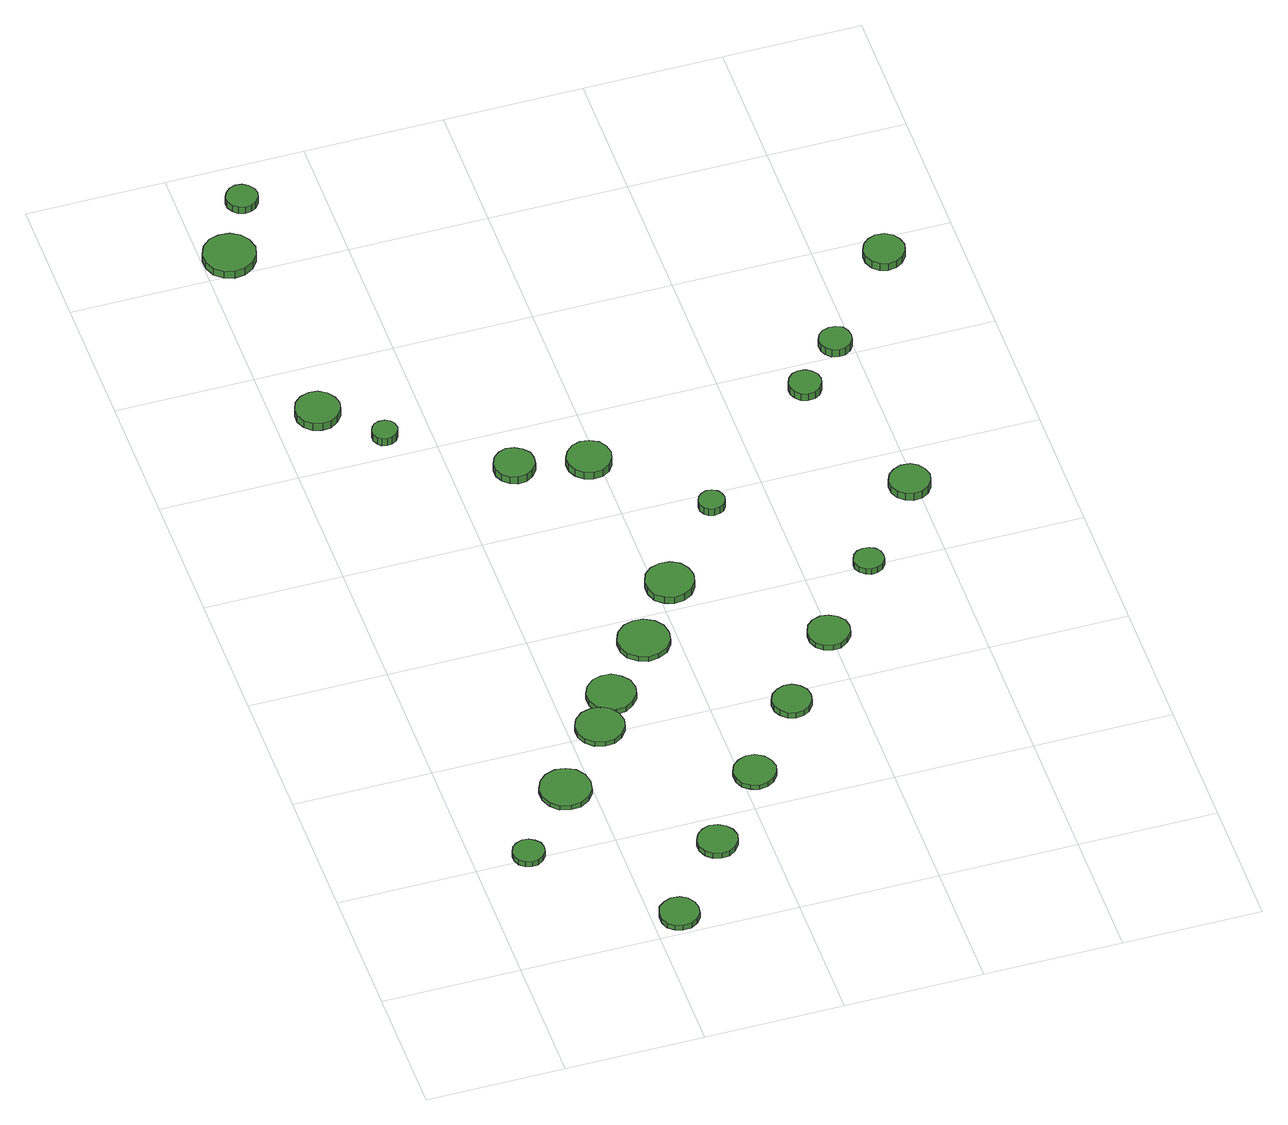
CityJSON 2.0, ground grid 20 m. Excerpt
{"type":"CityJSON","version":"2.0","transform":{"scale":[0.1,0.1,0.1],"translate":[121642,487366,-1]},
"CityObjects":{
"tree1":{"type":"SolitaryVegetationObject","attributes":{"function":"something"},"geometry":[{"type":"MultiSurface","lod":"1","boundaries":[[[0,1,2,3,4,5,6,7,8,9,10,11,12,13,14]],[[15,16,17,18,19,20,21,22,23,24,25,26,27,28,29]],[[0,29,28,1]],[[1,28,27,2]],[[2,27,26,3]],[[3,26,25,4]],[[4,25,24,5]],[[5,24,23,6]],[[6,23,22,7]],[[7,22,21,8]],[[8,21,20,9]],[[9,20,19,10]],[[10,19,18,11]],[[11,18,17,12]],[[12,17,16,13]],[[13,16,15,14]],[[14,15,29,0]]]}]},
"tree2":{"type":"SolitaryVegetationObject","attributes":{"function":"something"},"geometry":[{"type":"MultiSurface","lod":"1","boundaries":[[[30,31,32,33,34,35,36,37,38,39,40,41,42,43,44]],[[45,46,47,48,49,50,51,52,53,54,55,56,57,58,59]],[[30,59,58,31]],[[31,58,57,32]],[[32,57,56,33]],[[33,56,55,34]],[[34,55,54,35]],[[35,54,53,36]],[[36,53,52,37]],[[37,52,51,38]],[[38,51,50,39]],[[39,50,49,40]],[[40,49,48,41]],[[41,48,47,42]],[[42,47,46,43]],[[43,46,45,44]],[[44,45,59,30]]]}]},
"tree3":{"type":"SolitaryVegetationObject","attributes":{"function":"something"},"geometry":[{"type":"MultiSurface","lod":"1","boundaries":[[[60,61,62,63,64,65,66,67,68,69,70,71,72,73,74]],[[75,76,77,78,79,80,81,82,83,84,85,86,87,88,89]],[[60,89,88,61]],[[61,88,87,62]],[[62,87,86,63]],[[63,86,85,64]],[[64,85,84,65]],[[65,84,83,66]],[[66,83,82,67]],[[67,82,81,68]],[[68,81,80,69]],[[69,80,79,70]],[[70,79,78,71]],[[71,78,77,72]],[[72,77,76,73]],[[73,76,75,74]],[[74,75,89,60]]]}]},
"tree4":{"type":"SolitaryVegetationObject","attributes":{"function":"something"},"geometry":[{"type":"MultiSurface","lod":"1","boundaries":[[[90,91,92,93,94,95,96,97,98,99,100,101,102,103,104]],[[105,106,107,108,109,110,111,112,113,114,115,116,117,118,119]],[[90,119,118,91]],[[91,118,117,92]],[[92,117,116,93]],[[93,116,115,94]],[[94,115,114,95]],[[95,114,113,96]],[[96,113,112,97]],[[97,112,111,98]],[[98,111,110,99]],[[99,110,109,100]],[[100,109,108,101]],[[101,108,107,102]],[[102,107,106,103]],[[103,106,105,104]],[[104,105,119,90]]]}]},
"tree5":{"type":"SolitaryVegetationObject","attributes":{"function":"something"},"geometry":[{"type":"MultiSurface","lod":"1","boundaries":[[[120,121,122,123,124,125,126,127,128,129,130,131,132,133,134]],[[135,136,137,138,139,140,141,142,143,144,145,146,147,148,149]],[[120,149,148,121]],[[121,148,147,122]],[[122,147,146,123]],[[123,146,145,124]],[[124,145,144,125]],[[125,144,143,126]],[[126,143,142,127]],[[127,142,141,128]],[[128,141,140,129]],[[129,140,139,130]],[[130,139,138,131]],[[131,138,137,132]],[[132,137,136,133]],[[133,136,135,134]],[[134,135,149,120]]]}]},
"tree6":{"type":"SolitaryVegetationObject","attributes":{"function":"something"},"geometry":[{"type":"MultiSurface","lod":"1","boundaries":[[[150,151,152,153,154,155,156,157,158,159,160,161,162,163,164]],[[165,166,167,168,169,170,171,172,173,174,175,176,177,178,179]],[[150,179,178,151]],[[151,178,177,152]],[[152,177,176,153]],[[153,176,175,154]],[[154,175,174,155]],[[155,174,173,156]],[[156,173,172,157]],[[157,172,171,158]],[[158,171,170,159]],[[159,170,169,160]],[[160,169,168,161]],[[161,168,167,162]],[[162,167,166,163]],[[163,166,165,164]],[[164,165,179,150]]]}]},
"tree7":{"type":"SolitaryVegetationObject","attributes":{"function":"something"},"geometry":[{"type":"MultiSurface","lod":"1","boundaries":[[[180,181,182,183,184,185,186,187,188,189,190,191,192,193,194]],[[195,196,197,198,199,200,201,202,203,204,205,206,207,208,209]],[[180,209,208,181]],[[181,208,207,182]],[[182,207,206,183]],[[183,206,205,184]],[[184,205,204,185]],[[185,204,203,186]],[[186,203,202,187]],[[187,202,201,188]],[[188,201,200,189]],[[189,200,199,190]],[[190,199,198,191]],[[191,198,197,192]],[[192,197,196,193]],[[193,196,195,194]],[[194,195,209,180]]]}]},
"tree8":{"type":"SolitaryVegetationObject","attributes":{"function":"something"},"geometry":[{"type":"MultiSurface","lod":"1","boundaries":[[[210,211,212,213,214,215,216,217,218,219,220,221,222,223,224]],[[225,226,227,228,229,230,231,232,233,234,235,236,237,238,239]],[[210,239,238,211]],[[211,238,237,212]],[[212,237,236,213]],[[213,236,235,214]],[[214,235,234,215]],[[215,234,233,216]],[[216,233,232,217]],[[217,232,231,218]],[[218,231,230,219]],[[219,230,229,220]],[[220,229,228,221]],[[221,228,227,222]],[[222,227,226,223]],[[223,226,225,224]],[[224,225,239,210]]]}]},
"tree9":{"type":"SolitaryVegetationObject","attributes":{"function":"something"},"geometry":[{"type":"MultiSurface","lod":"1","boundaries":[[[240,241,242,243,244,245,246,247,248,249,250,251,252,253,254]],[[255,256,257,258,259,260,261,262,263,264,265,266,267,268,269]],[[240,269,268,241]],[[241,268,267,242]],[[242,267,266,243]],[[243,266,265,244]],[[244,265,264,245]],[[245,264,263,246]],[[246,263,262,247]],[[247,262,261,248]],[[248,261,260,249]],[[249,260,259,250]],[[250,259,258,251]],[[251,258,257,252]],[[252,257,256,253]],[[253,256,255,254]],[[254,255,269,240]]]}]},
"tree10":{"type":"SolitaryVegetationObject","attributes":{"function":"something"},"geometry":[{"type":"MultiSurface","lod":"1","boundaries":[[[270,271,272,273,274,275,276,277,278,279,280,281,282,283,284]],[[285,286,287,288,289,290,291,292,293,294,295,296,297,298,299]],[[270,299,298,271]],[[271,298,297,272]],[[272,297,296,273]],[[273,296,295,274]],[[274,295,294,275]],[[275,294,293,276]],[[276,293,292,277]],[[277,292,291,278]],[[278,291,290,279]],[[279,290,289,280]],[[280,289,288,281]],[[281,288,287,282]],[[282,287,286,283]],[[283,286,285,284]],[[284,285,299,270]]]}]},
"tree11":{"type":"SolitaryVegetationObject","attributes":{"function":"something"},"geometry":[{"type":"MultiSurface","lod":"1","boundaries":[[[300,301,302,303,304,305,306,307,308,309,310,311,312,313,314]],[[315,316,317,318,319,320,321,322,323,324,325,326,327,328,329]],[[300,329,328,301]],[[301,328,327,302]],[[302,327,326,303]],[[303,326,325,304]],[[304,325,324,305]],[[305,324,323,306]],[[306,323,322,307]],[[307,322,321,308]],[[308,321,320,309]],[[309,320,319,310]],[[310,319,318,311]],[[311,318,317,312]],[[312,317,316,313]],[[313,316,315,314]],[[314,315,329,300]]]}]},
"tree12":{"type":"SolitaryVegetationObject","attributes":{"function":"something"},"geometry":[{"type":"MultiSurface","lod":"1","boundaries":[[[330,331,332,333,334,335,336,337,338,339,340,341,342,343,344]],[[345,346,347,348,349,350,351,352,353,354,355,356,357,358,359]],[[330,359,358,331]],[[331,358,357,332]],[[332,357,356,333]],[[333,356,355,334]],[[334,355,354,335]],[[335,354,353,336]],[[336,353,352,337]],[[337,352,351,338]],[[338,351,350,339]],[[339,350,349,340]],[[340,349,348,341]],[[341,348,347,342]],[[342,347,346,343]],[[343,346,345,344]],[[344,345,359,330]]]}]},
"tree13":{"type":"SolitaryVegetationObject","attributes":{"function":"something"},"geometry":[{"type":"MultiSurface","lod":"1","boundaries":[[[360,361,362,363,364,365,366,367,368,369,370,371,372,373,374]],[[375,376,377,378,379,380,381,382,383,384,385,386,387,388,389]],[[360,389,388,361]],[[361,388,387,362]],[[362,387,386,363]],[[363,386,385,364]],[[364,385,384,365]],[[365,384,383,366]],[[366,383,382,367]],[[367,382,381,368]],[[368,381,380,369]],[[369,380,379,370]],[[370,379,378,371]],[[371,378,377,372]],[[372,377,376,373]],[[373,376,375,374]],[[374,375,389,360]]]}]},
"tree14":{"type":"SolitaryVegetationObject","attributes":{"function":"something"},"geometry":[{"type":"MultiSurface","lod":"1","boundaries":[[[390,391,392,393,394,395,396,397,398,399,400,401,402,403,404]],[[405,406,407,408,409,410,411,412,413,414,415,416,417,418,419]],[[390,419,418,391]],[[391,418,417,392]],[[392,417,416,393]],[[393,416,415,394]],[[394,415,414,395]],[[395,414,413,396]],[[396,413,412,397]],[[397,412,411,398]],[[398,411,410,399]],[[399,410,409,400]],[[400,409,408,401]],[[401,408,407,402]],[[402,407,406,403]],[[403,406,405,404]],[[404,405,419,390]]]}]},
"tree15":{"type":"SolitaryVegetationObject","attributes":{"function":"something"},"geometry":[{"type":"MultiSurface","lod":"1","boundaries":[[[420,421,422,423,424,425,426,427,428,429,430,431,432,433,434]],[[435,436,437,438,439,440,441,442,443,444,445,446,447,448,449]],[[420,449,448,421]],[[421,448,447,422]],[[422,447,446,423]],[[423,446,445,424]],[[424,445,444,425]],[[425,444,443,426]],[[426,443,442,427]],[[427,442,441,428]],[[428,441,440,429]],[[429,440,439,430]],[[430,439,438,431]],[[431,438,437,432]],[[432,437,436,433]],[[433,436,435,434]],[[434,435,449,420]]]}]},
"tree16":{"type":"SolitaryVegetationObject","attributes":{"function":"something"},"geometry":[{"type":"MultiSurface","lod":"1","boundaries":[[[450,451,452,453,454,455,456,457,458,459,460,461,462,463,464]],[[465,466,467,468,469,470,471,472,473,474,475,476,477,478,479]],[[450,479,478,451]],[[451,478,477,452]],[[452,477,476,453]],[[453,476,475,454]],[[454,475,474,455]],[[455,474,473,456]],[[456,473,472,457]],[[457,472,471,458]],[[458,471,470,459]],[[459,470,469,460]],[[460,469,468,461]],[[461,468,467,462]],[[462,467,466,463]],[[463,466,465,464]],[[464,465,479,450]]]}]},
"tree17":{"type":"SolitaryVegetationObject","attributes":{"function":"something"},"geometry":[{"type":"MultiSurface","lod":"1","boundaries":[[[480,481,482,483,484,485,486,487,488,489,490,491,492,493,494]],[[495,496,497,498,499,500,501,502,503,504,505,506,507,508,509]],[[480,509,508,481]],[[481,508,507,482]],[[482,507,506,483]],[[483,506,505,484]],[[484,505,504,485]],[[485,504,503,486]],[[486,503,502,487]],[[487,502,501,488]],[[488,501,500,489]],[[489,500,499,490]],[[490,499,498,491]],[[491,498,497,492]],[[492,497,496,493]],[[493,496,495,494]],[[494,495,509,480]]]}]},
"tree18":{"type":"SolitaryVegetationObject","attributes":{"function":"something"},"geometry":[{"type":"MultiSurface","lod":"1","boundaries":[[[510,511,512,513,514,515,516,517,518,519,520,521,522,523,524]],[[525,526,527,528,529,530,531,532,533,534,535,536,537,538,539]],[[510,539,538,511]],[[511,538,537,512]],[[512,537,536,513]],[[513,536,535,514]],[[514,535,534,515]],[[515,534,533,516]],[[516,533,532,517]],[[517,532,531,518]],[[518,531,530,519]],[[519,530,529,520]],[[520,529,528,521]],[[521,528,527,522]],[[522,527,526,523]],[[523,526,525,524]],[[524,525,539,510]]]}]},
"tree19":{"type":"SolitaryVegetationObject","attributes":{"function":"something"},"geometry":[{"type":"MultiSurface","lod":"1","boundaries":[[[540,541,542,543,544,545,546,547,548,549,550,551,552,553,554]],[[555,556,557,558,559,560,561,562,563,564,565,566,567,568,569]],[[540,569,568,541]],[[541,568,567,542]],[[542,567,566,543]],[[543,566,565,544]],[[544,565,564,545]],[[545,564,563,546]],[[546,563,562,547]],[[547,562,561,548]],[[548,561,560,549]],[[549,560,559,550]],[[550,559,558,551]],[[551,558,557,552]],[[552,557,556,553]],[[553,556,555,554]],[[554,555,569,540]]]}]},
"tree20":{"type":"SolitaryVegetationObject","attributes":{"function":"something"},"geometry":[{"type":"MultiSurface","lod":"1","boundaries":[[[570,571,572,573,574,575,576,577,578,579,580,581,582,583,584]],[[585,586,587,588,589,590,591,592,593,594,595,596,597,598,599]],[[570,599,598,571]],[[571,598,597,572]],[[572,597,596,573]],[[573,596,595,574]],[[574,595,594,575]],[[575,594,593,576]],[[576,593,592,577]],[[577,592,591,578]],[[578,591,590,579]],[[579,590,589,580]],[[580,589,588,581]],[[581,588,587,582]],[[582,587,586,583]],[[583,586,585,584]],[[584,585,599,570]]]}]},
"tree21":{"type":"SolitaryVegetationObject","attributes":{"function":"something"},"geometry":[{"type":"MultiSurface","lod":"1","boundaries":[[[600,601,602,603,604,605,606,607,608,609,610,611,612,613,614]],[[615,616,617,618,619,620,621,622,623,624,625,626,627,628,629]],[[600,629,628,601]],[[601,628,627,602]],[[602,627,626,603]],[[603,626,625,604]],[[604,625,624,605]],[[605,624,623,606]],[[606,623,622,607]],[[607,622,621,608]],[[608,621,620,609]],[[609,620,619,610]],[[610,619,618,611]],[[611,618,617,612]],[[612,617,616,613]],[[613,616,615,614]],[[614,615,629,600]]]}]},
"tree22":{"type":"SolitaryVegetationObject","attributes":{"function":"something"},"geometry":[{"type":"MultiSurface","lod":"1","boundaries":[[[630,631,632,633,634,635,636,637,638,639,640,641,642,643,644]],[[645,646,647,648,649,650,651,652,653,654,655,656,657,658,659]],[[630,659,658,631]],[[631,658,657,632]],[[632,657,656,633]],[[633,656,655,634]],[[634,655,654,635]],[[635,654,653,636]],[[636,653,652,637]],[[637,652,651,638]],[[638,651,650,639]],[[639,650,649,640]],[[640,649,648,641]],[[641,648,647,642]],[[642,647,646,643]],[[643,646,645,644]],[[644,645,659,630]]]}]},
"tree23":{"type":"SolitaryVegetationObject","attributes":{"function":"something"},"geometry":[{"type":"MultiSurface","lod":"1","boundaries":[[[660,661,662,663,664,665,666,667,668,669,670,671,672,673,674]],[[675,676,677,678,679,680,681,682,683,684,685,686,687,688,689]],[[660,689,688,661]],[[661,688,687,662]],[[662,687,686,663]],[[663,686,685,664]],[[664,685,684,665]],[[665,684,683,666]],[[666,683,682,667]],[[667,682,681,668]],[[668,681,680,669]],[[669,680,679,670]],[[670,679,678,671]],[[671,678,677,672]],[[672,677,676,673]],[[673,676,675,674]],[[674,675,689,660]]]}]}
},
"vertices":[
[100,208,18],[98,217,18],[92,224,18],[84,229,18],[75,230,18],[66,227,18],[59,221,18],[55,212,18],[55,203,18],[59,194,18],[66,188,18],[75,185,18],[84,186,18],[92,191,18],[98,198,18],[98,198,9],[92,191,9],[84,186,9],[75,185,9],[66,188,9],[59,194,9],[55,203,9],[55,212,9],[59,221,9],[66,227,9],[75,230,9],[84,229,9],[92,224,9],[98,217,9],[100,208,9],
[266,34,17],[264,45,17],[257,55,17],[247,61,17],[235,62,17],[224,58,17],[215,51,17],[211,40,17],[211,28,17],[215,17,17],[224,10,17],[235,6,17],[247,7,17],[257,13,17],[264,22,17],[264,22,8],[257,13,8],[247,7,8],[235,6,8],[224,10,8],[215,17,8],[211,28,8],[211,40,8],[215,51,8],[224,58,8],[235,62,8],[247,61,8],[257,55,8],[264,45,8],[266,34,8],
[199,309,18],[196,324,18],[187,337,18],[174,344,18],[159,346,18],[144,341,18],[133,331,18],[127,317,18],[127,302,18],[133,288,18],[144,277,18],[159,273,18],[174,274,18],[187,282,18],[196,294,18],[196,294,10],[187,282,10],[174,274,10],[159,273,10],[144,277,10],[133,288,10],[127,302,10],[127,317,10],[133,331,10],[144,341,10],[159,346,10],[174,344,10],[187,337,10],[196,324,10],[199,309,10],
[279,410,18],[276,424,18],[267,436,18],[255,443,18],[241,444,18],[227,440,18],[216,430,18],[210,417,18],[210,403,18],[216,390,18],[227,380,18],[241,376,18],[255,377,18],[267,384,18],[276,396,18],[276,396,10],[267,384,10],[255,377,10],[241,376,10],[227,380,10],[216,390,10],[210,403,10],[210,417,10],[216,430,10],[227,440,10],[241,444,10],[255,443,10],[267,436,10],[276,424,10],[279,410,10],
[359,150,18],[356,162,18],[349,171,18],[339,177,18],[327,179,18],[316,175,18],[307,167,18],[302,156,18],[302,144,18],[307,133,18],[316,125,18],[327,122,18],[339,123,18],[349,129,18],[356,139,18],[356,139,9],[349,129,9],[339,123,9],[327,122,9],[316,125,9],[307,133,9],[302,144,9],[302,156,9],[307,167,9],[316,175,9],[327,179,9],[339,177,9],[349,171,9],[356,162,9],[359,150,9],
[93,1106,25],[90,1118,25],[82,1129,25],[71,1136,25],[58,1137,25],[45,1133,25],[35,1124,25],[30,1112,25],[30,1099,25],[35,1087,25],[45,1078,25],[58,1074,25],[71,1075,25],[82,1082,25],[90,1093,25],[90,1093,12],[82,1082,12],[71,1075,12],[58,1074,12],[45,1078,12],[35,1087,12],[30,1099,12],[30,1112,12],[35,1124,12],[45,1133,12],[58,1137,12],[71,1136,12],[82,1129,12],[90,1118,12],[93,1106,12],
[313,465,18],[310,480,18],[301,491,18],[289,499,18],[274,500,18],[261,496,18],[250,486,18],[244,473,18],[244,458,18],[250,445,18],[261,435,18],[274,431,18],[289,432,18],[301,440,18],[310,451,18],[310,451,9],[301,440,9],[289,432,9],[274,431,9],[261,435,9],[250,445,9],[244,458,9],[244,473,9],[250,486,9],[261,496,9],[274,500,9],[289,499,9],[301,491,9],[310,480,9],[313,465,9],
[154,1037,25],[152,1045,25],[148,1051,25],[141,1055,25],[133,1055,25],[126,1053,25],[121,1048,25],[118,1041,25],[118,1033,25],[121,1026,25],[126,1021,25],[133,1019,25],[141,1020,25],[148,1024,25],[152,1030,25],[152,1030,12],[148,1024,12],[141,1020,12],[133,1019,12],[126,1021,12],[121,1026,12],[118,1033,12],[118,1041,12],[121,1048,12],[126,1053,12],[133,1055,12],[141,1055,12],[148,1051,12],[152,1045,12],[154,1037,12],
[75,1428,25],[71,1444,25],[62,1456,25],[49,1464,25],[33,1465,25],[19,1461,25],[7,1450,25],[1,1436,25],[1,1421,25],[7,1406,25],[19,1396,25],[33,1391,25],[49,1393,25],[62,1401,25],[71,1413,25],[71,1413,12],[62,1401,12],[49,1393,12],[33,1391,12],[19,1396,12],[7,1406,12],[1,1421,12],[1,1436,12],[7,1450,12],[19,1461,12],[33,1465,12],[49,1464,12],[62,1456,12],[71,1444,12],[75,1428,12],
[450,263,17],[447,275,17],[440,285,17],[429,292,17],[416,293,17],[405,289,17],[395,281,17],[390,269,17],[390,257,17],[395,245,17],[405,237,17],[416,233,17],[429,235,17],[440,241,17],[447,251,17],[447,251,9],[440,241,9],[429,235,9],[416,233,9],[405,237,9],[395,245,9],[390,257,9],[390,269,9],[395,281,9],[405,289,9],[416,293,9],[429,292,9],[440,285,9],[447,275,9],[450,263,9],
[389,552,18],[386,567,18],[377,579,18],[363,587,18],[348,588,18],[334,584,18],[322,573,18],[316,559,18],[316,544,18],[322,530,18],[334,520,18],[348,515,18],[363,517,18],[377,524,18],[386,537,18],[386,537,9],[377,524,9],[363,517,9],[348,515,9],[334,520,9],[322,530,9],[316,544,9],[316,559,9],[322,573,9],[334,584,9],[348,588,9],[363,587,9],[377,579,9],[386,567,9],[389,552,9],
[110,1528,24],[108,1537,24],[102,1545,24],[94,1550,24],[85,1551,24],[76,1548,24],[69,1541,24],[65,1533,24],[65,1524,24],[69,1515,24],[76,1509,24],[85,1506,24],[94,1507,24],[102,1511,24],[108,1519,24],[108,1519,12],[102,1511,12],[94,1507,12],[85,1506,12],[76,1509,12],[69,1515,12],[65,1524,12],[65,1533,12],[69,1541,12],[76,1548,12],[85,1551,12],[94,1550,12],[102,1545,12],[108,1537,12],[110,1528,12],
[314,924,24],[312,936,24],[304,945,24],[294,951,24],[282,953,24],[271,949,24],[262,941,24],[257,930,24],[257,918,24],[262,907,24],[271,899,24],[282,895,24],[294,896,24],[304,902,24],[312,912,24],[312,912,11],[304,902,11],[294,896,11],[282,895,11],[271,899,11],[262,907,11],[257,918,11],[257,930,11],[262,941,11],[271,949,11],[282,953,11],[294,951,11],[304,945,11],[312,936,11],[314,924,11],
[454,646,21],[451,660,21],[443,672,21],[430,679,21],[416,680,21],[402,676,21],[391,666,21],[386,653,21],[386,639,21],[391,625,21],[402,616,21],[416,611,21],[430,613,21],[443,620,21],[451,632,21],[451,632,9],[443,620,9],[430,613,9],[416,611,9],[402,616,9],[391,625,9],[386,639,9],[386,653,9],[391,666,9],[402,676,9],[416,680,9],[430,679,9],[443,672,9],[451,660,9],[454,646,9],
[537,378,18],[535,390,18],[528,399,18],[518,405,18],[507,406,18],[496,402,18],[487,395,18],[482,384,18],[482,372,18],[487,362,18],[496,354,18],[507,350,18],[518,352,18],[528,357,18],[535,367,18],[535,367,8],[528,357,8],[518,352,8],[507,350,8],[496,354,8],[487,362,8],[482,372,8],[482,384,8],[487,395,8],[496,402,8],[507,406,8],[518,405,8],[528,399,8],[535,390,8],[537,378,8],
[418,904,23],[415,917,23],[408,928,23],[396,934,23],[383,936,23],[371,932,23],[361,923,23],[355,911,23],[355,898,23],[361,886,23],[371,877,23],[383,873,23],[396,874,23],[408,881,23],[415,891,23],[415,891,10],[408,881,10],[396,874,10],[383,873,10],[371,877,10],[361,886,10],[355,898,10],[355,911,10],[361,923,10],[371,932,10],[383,936,10],[396,934,10],[408,928,10],[415,917,10],[418,904,10],
[628,490,17],[626,502,17],[618,512,17],[607,518,17],[595,520,17],[583,516,17],[574,508,17],[569,496,17],[569,484,17],[574,472,17],[583,464,17],[595,460,17],[607,461,17],[618,468,17],[626,478,17],[626,478,8],[618,468,8],[607,461,8],[595,460,8],[583,464,8],[574,472,8],[569,484,8],[569,496,8],[574,508,8],[583,516,8],[595,520,8],[607,518,8],[618,512,8],[626,502,8],[628,490,8],
[540,775,22],[538,783,22],[534,789,22],[527,793,22],[519,794,22],[512,791,22],[506,786,22],[503,779,22],[503,771,22],[506,764,22],[512,759,22],[519,757,22],[527,758,22],[534,761,22],[538,768,22],[538,768,9],[534,761,9],[527,758,9],[519,757,9],[512,759,9],[506,764,9],[503,771,9],[503,779,9],[506,786,9],[512,791,9],[519,794,9],[527,793,9],[534,789,9],[538,783,9],[540,775,9],
[714,605,18],[712,614,18],[707,621,18],[699,625,18],[690,626,18],[682,624,18],[675,618,18],[671,609,18],[671,601,18],[675,593,18],[682,587,18],[690,584,18],[699,585,18],[707,589,18],[712,596,18],[712,596,8],[707,589,8],[699,585,8],[690,584,8],[682,587,8],[675,593,8],[671,601,8],[671,609,8],[675,618,8],[682,624,8],[690,626,8],[699,625,8],[707,621,8],[712,614,8],[714,605,8],
[733,947,29],[731,956,29],[725,964,29],[717,969,29],[707,970,29],[698,967,29],[691,960,29],[687,951,29],[687,942,29],[691,933,29],[698,926,29],[707,923,29],[717,924,29],[725,929,29],[731,937,29],[731,937,16],[725,929,16],[717,924,16],[707,923,16],[698,926,16],[691,933,16],[687,942,16],[687,951,16],[691,960,16],[698,967,16],[707,970,16],[717,969,16],[725,964,16],[731,956,16],[733,947,16],
[820,729,24],[817,741,24],[810,751,24],[800,757,24],[787,758,24],[776,754,24],[767,746,24],[762,735,24],[762,723,24],[767,712,24],[776,704,24],[787,700,24],[800,701,24],[810,707,24],[817,717,24],[817,717,11],[810,707,11],[800,701,11],[787,700,11],[776,704,11],[767,712,11],[762,723,11],[762,735,11],[767,746,11],[776,754,11],[787,758,11],[800,757,11],[810,751,11],[817,741,11],[820,729,11],
[799,1017,26],[797,1027,26],[792,1035,26],[783,1039,26],[774,1040,26],[764,1037,26],[757,1031,26],[753,1022,26],[753,1012,26],[757,1004,26],[764,997,26],[774,994,26],[783,995,26],[792,1000,26],[797,1008,26],[797,1008,13],[792,1000,13],[783,995,13],[774,994,13],[764,997,13],[757,1004,13],[753,1012,13],[753,1022,13],[757,1031,13],[764,1037,13],[774,1040,13],[783,1039,13],[792,1035,13],[797,1027,13],[799,1017,13],
[923,1167,21],[920,1179,21],[913,1189,21],[903,1195,21],[890,1196,21],[879,1192,21],[870,1184,21],[865,1173,21],[865,1161,21],[870,1149,21],[879,1141,21],[890,1137,21],[903,1139,21],[913,1145,21],[920,1155,21],[920,1155,8],[913,1145,8],[903,1139,8],[890,1137,8],[879,1141,8],[870,1149,8],[865,1161,8],[865,1173,8],[870,1184,8],[879,1192,8],[890,1196,8],[903,1195,8],[913,1189,8],[920,1179,8],[923,1167,8]
]}
